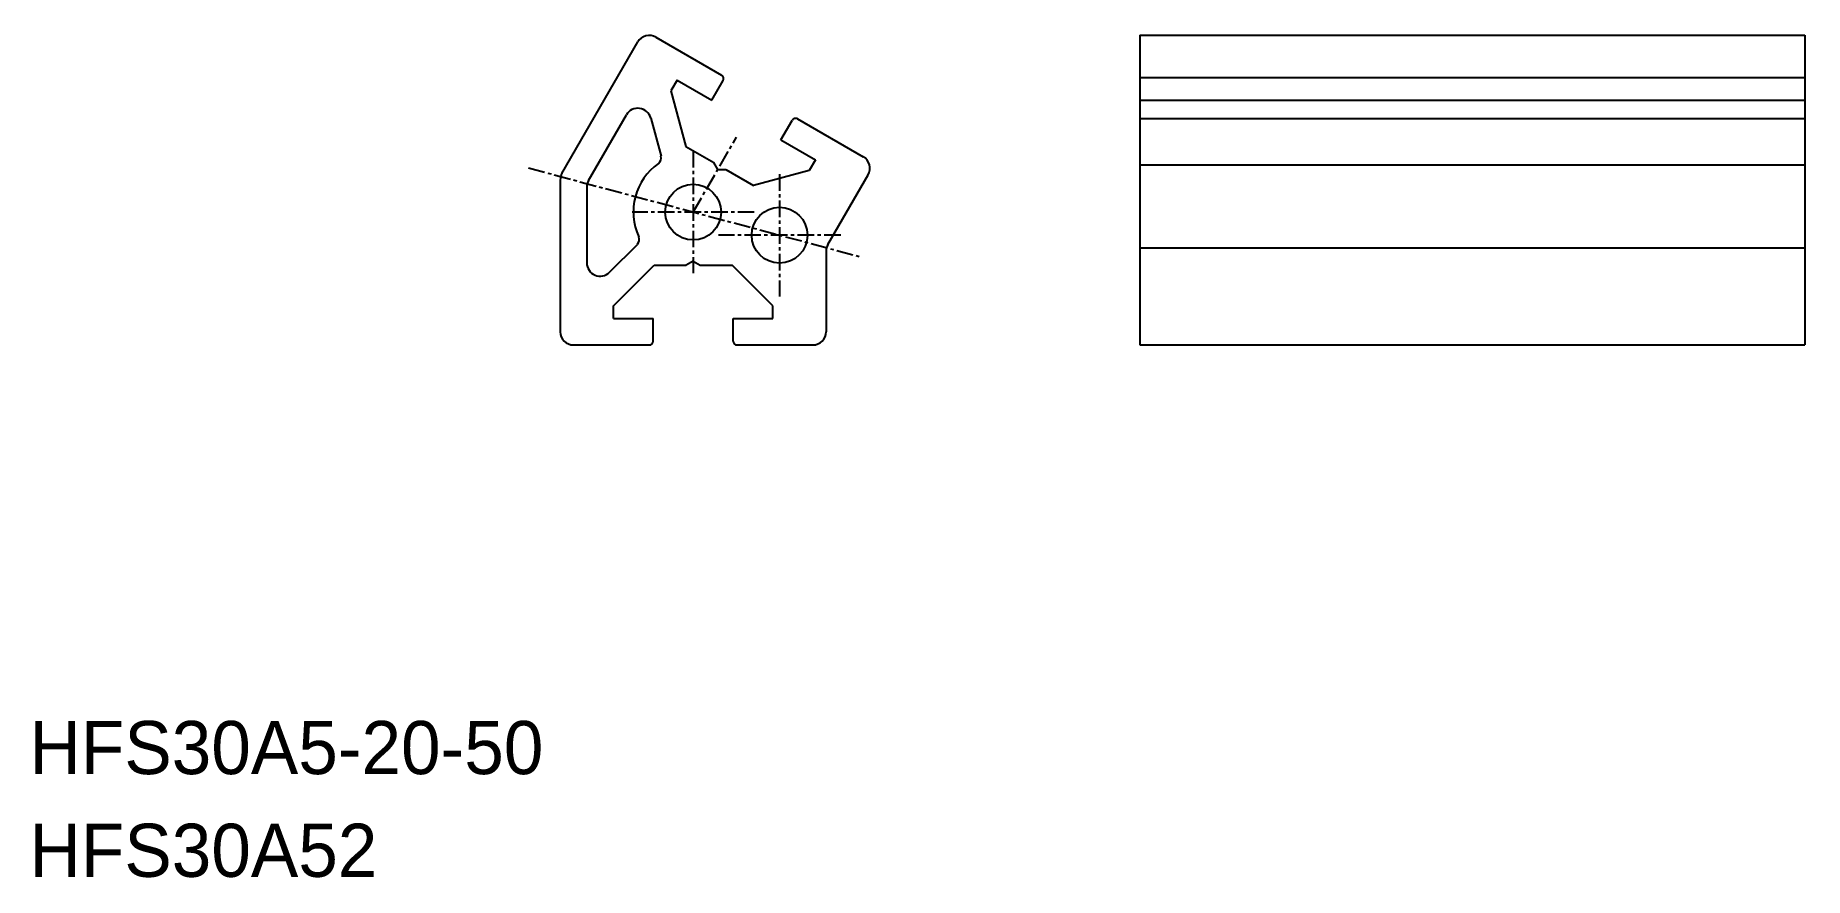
# Model space of a CAD drawing. Extents: x 0 to 134, y 0 to 63.
import ezdxf

# ---------------------------------------------------------------- set-up
doc = ezdxf.new("R2010")
doc.units = 0
doc.linetypes.add('CENTER', pattern=[2, 1.25, -0.25, 0.25, -0.25])
doc.layers.get('0').update_dxf_attribs({"linetype": 'CONTINUOUS'})
doc.layers.add('CENTER', color=1, linetype='CENTER')

msp = doc.modelspace()

# ---------------------------------------------------------------- linework, layer by layer
at = {"color": 7, "linetype": 'CONTINUOUS'}
for p, q in [((40.05, 52.93), (45.76, 62.82)), ((47.12, 63.18), (52.06, 60.33)), ((83.53, 63.32), (133.53, 63.32)), ((83.53, 63.32), (83.53, 40.02)), ((133.53, 63.32), (133.53, 40.02)), ((48.72, 59.95), (48.25, 59.14)), ((48.72, 59.95), (51.32, 58.45)), ((51.32, 58.45), (52.17, 59.92)), ((83.53, 60.15), (133.53, 60.15)), ((48.25, 59.14), (49.37, 54.96)), ((42.05, 52.4), (44.9, 57.33)), ((83.53, 58.45), (133.53, 58.45)), ((46.73, 57.09), (47.5, 54.22)), ((56.52, 55.45), (57.37, 56.92)), ((57.77, 57.03), (62.71, 54.18)), ((83.53, 57.07), (133.53, 57.07)), ((49.37, 54.96), (51.47, 53.75)), ((56.52, 55.45), (59.11, 53.95)), ((51.77, 53.23), (51.47, 53.75)), ((59.11, 53.95), (58.64, 53.14)), ((83.53, 53.58), (133.53, 53.58)), ((39.92, 52.43), (39.92, 41.02)), ((51.77, 53.23), (52.37, 53.23)), ((52.37, 53.23), (54.46, 52.02)), ((58.64, 53.14), (54.46, 52.02)), ((60.05, 47.57), (63.08, 52.82)), ((41.92, 51.9), (41.92, 46.2)), ((43.62, 45.5), (45.72, 47.59)), ((59.92, 47.07), (59.92, 41.02)), ((83.53, 47.34), (133.53, 47.34)), ((43.92, 42.96), (46.98, 46.02)), ((46.98, 46.02), (49.4, 46.02)), ((49.92, 46.32), (49.4, 46.02)), ((49.92, 46.32), (50.44, 46.02)), ((50.44, 46.02), (52.86, 46.02)), ((55.92, 42.96), (52.86, 46.02)), ((43.92, 42.02), (43.92, 42.96)), ((55.92, 42.02), (55.92, 42.96)), ((43.92, 42.02), (46.92, 42.02)), ((46.92, 40.32), (46.92, 42.02)), ((52.92, 40.32), (52.92, 42.02)), ((52.92, 42.02), (55.92, 42.02)), ((40.92, 40.02), (46.62, 40.02)), ((53.22, 40.02), (58.92, 40.02)), ((83.53, 40.02), (133.53, 40.02))]:
    msp.add_line(p, q, dxfattribs=at)
for centre in [(49.92, 50.02), (56.42, 48.28)]:
    msp.add_circle(centre, 2.1, dxfattribs=at)
for centre, radius, start, end in [((46.62, 62.32), 1, 60, 150), ((51.91, 60.07), 0.3, 330, 60), ((45.76, 56.83), 1, 15, 150), ((57.62, 56.77), 0.3, 60, 150), ((49.92, 50.02), 4.5, 125.4872, 204.514), ((47.01, 54.09), 0.5, 305.4872, 15), ((62.21, 53.32), 1, 330, 60), ((40.92, 52.43), 1, 150, 180), ((42.92, 51.9), 1, 150, 180), ((45.37, 47.95), 0.5, 315, 24.5128), ((60.92, 47.07), 1, 150, 180), ((42.92, 46.2), 1, 180, 315), ((40.92, 41.02), 1, 180, 270), ((46.62, 40.32), 0.3, 270, 0), ((53.22, 40.32), 0.3, 180, 270), ((58.92, 41.02), 1, 270, 0)]:
    msp.add_arc(centre, radius, start, end, dxfattribs=at)
at = {"layer": 'CENTER', "color": 1, "linetype": 'CENTER'}
for p, q in [((49.92, 50.02), (53.17, 55.65)), ((49.92, 54.62), (49.92, 45.42)), ((37.54, 53.34), (62.42, 46.68)), ((56.42, 52.88), (56.42, 43.68)), ((54.52, 50.02), (45.32, 50.02)), ((61.02, 48.28), (51.82, 48.28))]:
    msp.add_line(p, q, dxfattribs=at)

# ---------------------------------------------------------------- texts
at = {"color": 7, "linetype": 'CONTINUOUS'}
for s, p in [('HFS30A5-20-50', (0, 7.73)), ('HFS30A52', (0, 0))]:
    msp.add_text(s, height=4, dxfattribs=at).set_placement(p)

doc.saveas('drawing.dxf')
